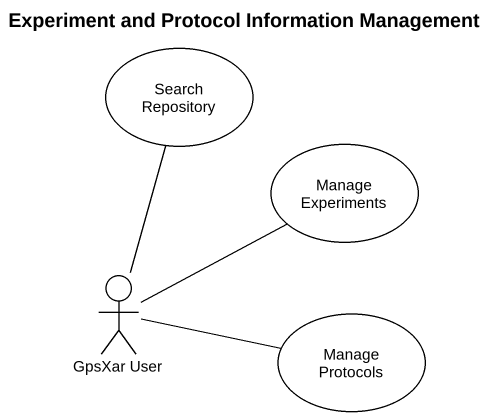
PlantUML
@startuml
title Experiment and Protocol Information Management
usecase "Search Repository" as Search_Repository
usecase "Manage Experiments" as Manage_Experiments
actor "GpsXar User" as GpsXar_User
usecase "Manage Protocols" as Manage_Protocols
GpsXar_User -up- Search_Repository
GpsXar_User -up- Manage_Experiments
GpsXar_User -right- Manage_Protocols
@enduml
